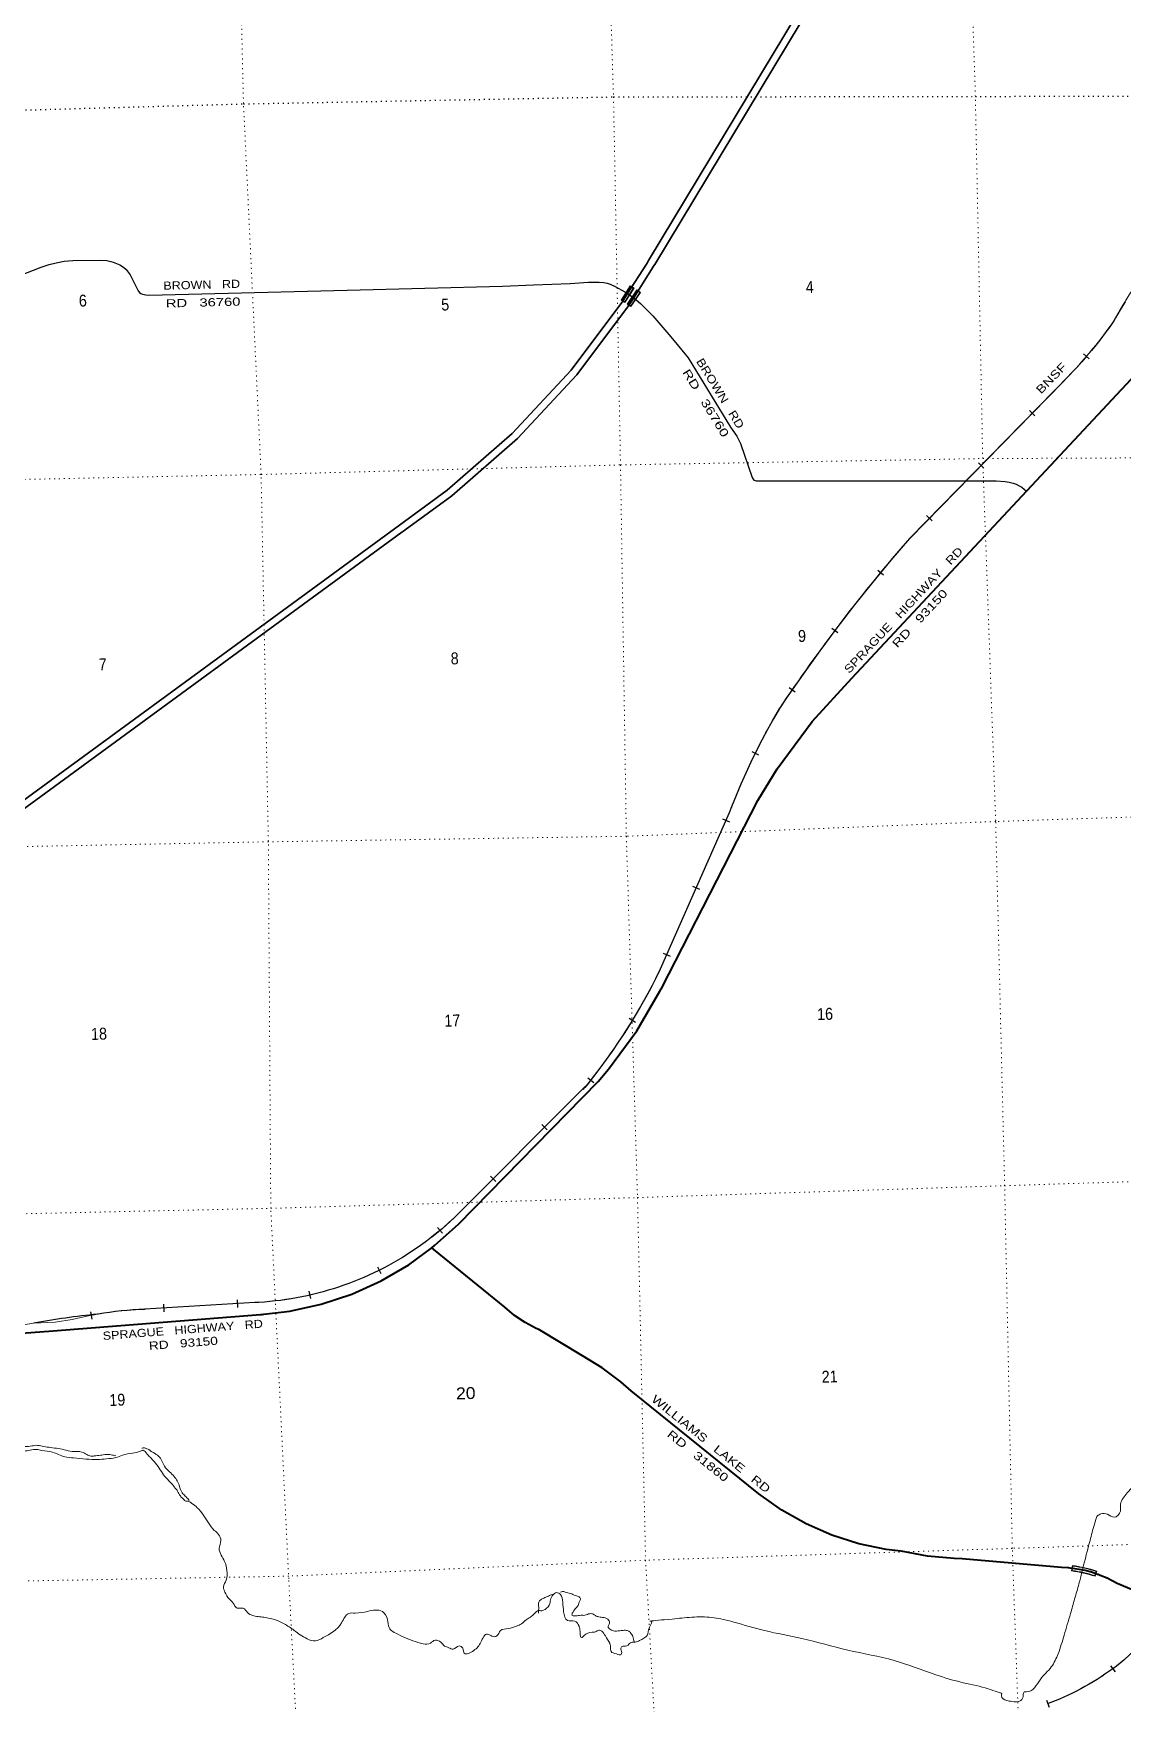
# Model space of a CAD drawing. Header units: feet. Extents: x 745759 to 1002271, y -170898 to 32007.
# Drawn here: x 762033 to 778032, y -65991 to -41459 of the extents above; entities that cross this region are included whole.
import ezdxf

# ---------------------------------------------------------------- set-up
doc = ezdxf.new("R2010")
doc.units = ezdxf.units.FT
doc.header["$LTSCALE"] = 48
doc.linetypes.add('DOTTED', pattern=[1.5, 0.3, -1.2])
for name, color, linetype, lineweight in [('18', 7, 'Continuous', 35), ('26', 7, 'Continuous', 40), ('29', 7, 'Continuous', 25), ('34', 7, 'Continuous', 13), ('39', 7, 'Continuous', 13), ('55', 7, 'Continuous', 13), ('6', 7, 'DOTTED', 25), ('61', 7, 'Continuous', 13), ('7', 7, 'DOTTED', 13)]:
    doc.layers.add(name, color=color, linetype=linetype, lineweight=lineweight)
doc.layers.add('27', color=7, linetype='Continuous')
doc.layers.add('30', color=7, linetype='Continuous')

msp = doc.modelspace()

# ---------------------------------------------------------------- linework, layer by layer
at = {"layer": '18'}
for points in [[(770761.5, -45281.4), (771036.33, -44847.11), (771051.78, -44822.11), (771068.12, -44797.11), (776716, -35425.76), (776723.32, -35413.61), (776750.58, -35375.76), (778166.41, -33409.82), (778419.83, -33131.97)], [(770850.37, -45345.08), (770917.58, -45242.77), (771126.72, -44904.35), (771143.48, -44879.35), (771158.55, -44854.35), (776804.05, -35486.95), (776813.2, -35471.77), (776838.27, -35436.95), (778228.04, -33507.2), (778249.05, -33478.03), (778268.18, -33457.2), (778425.16, -33286.81)], [(756277.92, -56827.92), (767408.59, -48680.34), (768111.93, -48168.42), (769067.41, -47334.72), (769930.51, -46405.71), (770691.78, -45391.57), (770761.5, -45281.4)], [(756288.12, -56953.05), (767443.41, -48787.45), (767468.41, -48769.05), (767493.41, -48750.85), (768178.26, -48252.38), (769142.16, -47411.28), (770012.85, -46474.04), (770775.73, -45458.72), (770850.37, -45345.08)]]:
    msp.add_lwpolyline(points, dxfattribs=at)
at = {"layer": '26'}
for points in [[(767883.4, -59296.41), (767926.72, -59264.54), (768275.43, -58946.8), (770329.52, -56852.37), (770481.3, -56673.32), (770895.73, -56108.79), (771234.28, -55529.04), (771256.17, -55491.55), (771262.59, -55479.04), (772674.56, -52725.2), (772959.27, -52260.93), (773471.44, -51566.54), (774053.38, -50929.5), (778855, -45796.05)], [(755028.32, -60617.15), (757844.73, -60227.6), (757877.72, -60221.46), (758166.4, -60185.04), (758457.31, -60179), (758747.25, -60203.4), (759033.05, -60257.98), (759461.63, -60321.55), (760890.73, -60528.04), (761130.6, -60555.98), (761549.3, -60570.75), (761575.48, -60571.67), (761599.3, -60569.86), (762325.27, -60514.65), (765368.2, -60278.16), (765393.2, -60274.19), (765418.2, -60271.24), (765801.06, -60226.07), (766261.92, -60125.26), (766709.72, -59976.82), (767139.55, -59782.39), (767546.71, -59544.09), (767883.4, -59296.41)], [(777639.48, -64085.46), (777576.53, -64062.35), (777483.75, -64037.97), (777428.46, -64026.71), (777261.2, -64000.48), (777240.72, -63998.94), (777227, -63997.91), (777135.73, -63991.05), (775674.82, -63864.14), (775556.58, -63861.85), (775164.36, -63827.5), (774777.88, -63752.33), (774559.48, -63725.52), (774155.29, -63642.57), (773761.98, -63517.83), (773383.87, -63352.67), (773025.1, -63148.88), (772689.59, -62908.71), (770812.64, -61397.48), (770662.04, -61262.8), (770389.38, -61057.1), (770096.71, -60881.03), (769459.24, -60497.25), (769418.62, -60479.11), (769253.98, -60392.38), (769099.31, -60288.92), (768956.3, -60169.86), (767916.71, -59323.53), (767883.4, -59296.41)], [(779516, -64850.05), (778945.67, -64642.75), (778938.13, -64640.01), (778895.67, -64622.28), (777951.92, -64228.29), (777804.75, -64150.52), (777703, -64109.3), (777671.19, -64096.42), (777664.48, -64093.7), (777639.48, -64085.46)]]:
    msp.add_lwpolyline(points, dxfattribs=at)
at = {"layer": '29'}
for points in [[(760068, -45305.43), (760967.84, -45288.15), (761084.11, -45275.8), (761181.86, -45255.2), (761404.1, -45181.07), (762149.04, -44892.79), (762262.22, -44853.68), (762367.17, -44826.9), (762486.53, -44804.26), (762614.11, -44793.95), (763005.1, -44789.83), (763113.14, -44796.03), (763170.76, -44808.38), (763206.77, -44818.66), (763301.43, -44859.84), (763358.02, -44892.81), (763396.09, -44925.74), (763453.71, -45003.98), (763573.06, -45238.73), (763590.56, -45263.46), (763611.14, -45277.87), (763634.8, -45288.15), (763683.16, -45300.52), (763727, -45305.05)], [(763727, -45305.05), (766643, -45230.05), (768921, -45173.05), (769381, -45153.05), (769918, -45131.05), (770187, -45114.05)], [(770187, -45114.05), (770342.24, -45111.37), (770414.13, -45116.51), (770459.33, -45127.81), (770504.52, -45144.25), (770580.54, -45176.11), (770720.23, -45254.21), (770761.5, -45281.4)], [(770761.5, -45281.4), (770779.7, -45293.4), (770831.07, -45329.36), (770850.37, -45345.08)], [(770850.37, -45345.08), (770948.24, -45424.8), (771133.12, -45609.77), (771396.07, -45913.94), (771649, -46223.05)], [(771649, -46223.05), (772274, -47242.05), (772364, -47377.05)], [(772364, -47377.05), (772390.36, -47423.52), (772417.07, -47485.18), (772591.68, -47980.49), (772604.01, -48005.16), (772616.33, -48019.54), (772632.77, -48027.76), (772648, -48029.05)], [(772648, -48029.05), (775862, -48030.05), (776176, -48033.05), (776305, -48043.05)], [(776305, -48043.05), (776367.44, -48049.34), (776424.96, -48063.73), (776468.1, -48080.17), (776513.3, -48102.78), (776550.27, -48125.39), (776585.2, -48154.16), (776618.06, -48184.99)]]:
    msp.add_lwpolyline(points, dxfattribs=at)
at = {"layer": '34', "lineweight": 25}
for p, q in [((777458.03, -46165.61), (777541.67, -46237.99)), ((776662.78, -46999.56), (776741.83, -47076.93)), ((775914.69, -47767.68), (775993.74, -47845.05)), ((775153.38, -48541.86), (775232.43, -48619.22)), ((774435.88, -49343.16), (774521.23, -49413.52)), ((773758.54, -50195.31), (773847.41, -50261.18)), ((773133.74, -51068.51), (773224.44, -51131.82)), ((772583.69, -52008.79), (772683.21, -52057.06)), ((772155.78, -52993.77), (772256.99, -53038.39)), ((771715.38, -53986.24), (771816.59, -54030.86)), ((771285.23, -54968.38), (771386.44, -55013)), ((770783.56, -55921.88), (770877.87, -55979.66)), ((770177.59, -56797.59), (770264.26, -56866.31)), ((769502.78, -57484.56), (769580.98, -57562.79)), ((768746.33, -58244.44), (768824.53, -58322.67)), ((767970.58, -58995.89), (768041.88, -59080.45)), ((767087.86, -59577.34), (767137.78, -59676.04)), ((765025.69, -60062.09), (765032.35, -60172.5)), ((766079.44, -59935.21), (766104.34, -60042.98)), ((762870.77, -60235.54), (762892.49, -60344)), ((763941.72, -60124.91), (763948.38, -60235.32)), ((777854.39, -65435.47), (777920.2, -65524.38)), ((776911.84, -65940.2), (776954.34, -66042.32))]:
    msp.add_line(p, q, dxfattribs=at)
at = {"layer": '34'}
for p, q in [((777259.83, -46469.72), (774905.19, -48875.67)), ((772251.43, -52909.42), (771239.84, -55203.96)), ((770143.93, -56922.98), (768212.25, -58853.98)), ((765283.31, -60100.14), (763668.15, -60197.64))]:
    msp.add_line(p, q, dxfattribs=at)
at = {"layer": '34', "lineweight": 25}
for points in [[(778067.03, -45401.39), (777997.22, -45518.81), (777928.73, -45638.33), (777905.13, -45680.67), (777842.09, -45770.82), (777777.37, -45858.97), (777711.1, -45946.06), (777643.43, -46032.94), (777574.05, -46117.89), (777503.48, -46201.24), (777431.53, -46284.39), (777357.85, -46365.61), (777282.99, -46445.23), (777153.43, -46580.01), (774905.66, -48876.76), (774903.69, -48876.82), (774626.76, -49197.43), (774358.41, -49522.97), (774095.54, -49853.29), (773834.71, -50188.62), (773582.79, -50528.5), (773337.93, -50871.35), (773095.13, -51219.2), (772991.04, -51376.5), (772990.99, -51374.88), (772902.7, -51526.9), (772816.54, -51683.43), (772733.04, -51841.53), (772650.78, -52001.56), (772572.58, -52162.78), (772497.56, -52324.68), (772423.78, -52488.51), (772354.07, -52653.53), (772287.53, -52819.24), (772252.44, -52909.85), (771240.83, -55204.43), (771172.26, -55343.73), (771100.89, -55480.67), (771027.12, -55616.45), (770951.37, -55752.24), (770872.81, -55885.7), (770792.25, -56017.19), (770709.7, -56148.71), (770624.35, -56277.88), (770537, -56405.09), (770446.86, -56531.94), (770355.1, -56656.02), (770261.73, -56779.34), (770165.19, -56901.11), (770133.6, -56939.57)], [(770129.67, -56938.78), (768213.36, -58854.43), (768213.42, -58856.46), (768154.68, -58911.39), (768095.37, -58964.34), (768035.13, -59016.3), (767973.91, -59067.9), (767911.79, -59117.88), (767849.04, -59166.53), (767785.35, -59214.84), (767720.72, -59261.5), (767655.49, -59306.86), (767588.98, -59351.53), (767522.2, -59394.58), (767454.79, -59436.97), (767386.12, -59478.03), (767317.17, -59517.47), (767247.29, -59555.92), (767177.1, -59593.38), (767105.66, -59629.52), (767034.26, -59664.37), (766961.6, -59697.89), (766888.98, -59730.11), (766815.41, -59761.35), (766741.58, -59790.96), (766667.12, -59819.26), (766592.37, -59846.58), (766516.7, -59872.26), (766440.73, -59896.96), (766364.49, -59920.05), (766287.95, -59942.15), (766210.82, -59962.3), (766133.39, -59981.46), (766055.99, -59999.35), (765977.99, -60015.91), (765899.71, -60030.87), (765820.83, -60044.5), (765742.29, -60057.18), (765663.14, -60067.91), (765584.05, -60077.34), (765504.66, -60085.79), (765425.64, -60092.63), (765345.69, -60097.84)], [(765345.69, -60097.84), (765283.37, -60101.24), (763669.28, -60198.68), (763669.34, -60200.72), (763581.8, -60203.98), (763495.92, -60209.16), (763410.08, -60215.82), (763323.78, -60223.49), (763238.04, -60233.12), (763152.83, -60244.21), (763067.17, -60256.3), (762982.06, -60270.36), (762978.19, -60271.07)], [(779480.31, -64008.17), (778050.91, -65352.98), (777996.77, -65396.53), (777941.97, -65438.57), (777886.42, -65479.69), (777830.06, -65520.44), (777773, -65559.73), (777715.51, -65597.83), (777657.2, -65635.56), (777598.2, -65671.81), (777538.76, -65706.89), (777478.25, -65741.3), (777417.62, -65774.27), (777356.48, -65806.64), (777294.33, -65837.78), (777232.05, -65867.49), (777169.03, -65896.28), (777105.8, -65924.21), (777041.58, -65950.89), (776977.46, -65976.47), (776936.77, -65991.8)]]:
    msp.add_lwpolyline(points, dxfattribs=at)
at = {"layer": '34'}
msp.add_lwpolyline([(762600.09, -60351.08), (762353.74, -60390.82), (762034.1, -60402.56)], dxfattribs=at)
for centre, radius, start, end in [((784775.3, -49484.38), 7853.96, 140.67188, 151.02815), ((772736, -42109.55), 6281.63, 316.01624, 325.36074), ((793154.55, -64823.27), 24237.09, 138.85393, 146.29301), ((781839.79, -56577.49), 10266.03, 149.52529, 159.06542), ((763259.51, -51331.92), 8870.08, 320.54382, 334.11748), ((765074.44, -55538.59), 4566.33, 272.62167, 313.40694), ((763823.92, -65141.04), 4943.84, 91.80491, 104.33242), ((761746.21, -58948.83), 1481.96, 262.76724, 281.2017), ((775546.2, -62275.54), 3966.8, 290.51497, 309.14151)]:
    msp.add_arc(centre, radius, start, end, dxfattribs=at)
at = {"layer": '34', "lineweight": 25}
msp.add_arc((764098.37, -71693.27), 11476.24, 95.61246, 100.35781, dxfattribs=at)
at = {"layer": '39'}
for points in [[(777432.06, -64061.07), (777538.16, -63654.27), (777599.54, -63420.58), (777637.82, -63288.38), (777664.33, -63233.15), (777713.81, -63205.44), (777808.56, -63210.62), (777906.47, -63254.01), (778000.31, -63162.46), (777999.95, -63083.85), (778085.4, -62913.94), (778194.36, -62789.68), (778362.18, -62615.24), (778498.39, -62393.39), (778514.32, -62120.77), (778512.26, -62052.29), (778537.99, -61904.35), (778585.34, -61806.15), (778660, -61678.9), (778752.93, -61557.14), (778856.65, -61459.24), (778953.41, -61397.84), (779042.01, -61399.18), (779166.67, -61395.39), (779249.35, -61400.94), (779286.65, -61399.81)], [(763245.95, -62349.28), (763177.16, -62337.26), (763100.51, -62331.53), (763018.38, -62344.1), (762926.07, -62352.96), (762877.87, -62356.44), (762816.82, -62334.11), (762745.23, -62295.97), (762604.12, -62288.17), (762482.57, -62261.62), (762258.1, -62226.12), (762160.98, -62208.91), (762076.11, -62197.39), (761987.94, -62210.15), (761873.45, -62217.66), (761766.94, -62222.91), (761698.03, -62206.87), (761584.4, -62176.05), (761501.48, -62162.45), (761432.75, -62152.45), (761335.93, -62145.31), (761290.85, -62118.46), (761266.35, -62107.11), (761231.69, -62092.04), (761176.24, -62055.42), (761159.31, -62027.72), (761114.47, -62008.92), (761044.21, -62015.09), (761009.12, -61985.92), (760981.21, -61994.83), (760942.95, -61993.98), (760910.9, -61998.99), (760875.13, -62014.19), (760865.38, -62024.56)], [(760996.75, -62042.74), (761126.04, -62058.97), (761228.39, -62116.33), (761351.4, -62191.2), (761517.74, -62234.53), (761711.92, -62266.92), (761893.55, -62283.57), (762077.93, -62257.8), (762156.83, -62271.53), (762314.64, -62298.99), (762493.76, -62366.11), (762623.06, -62382.33), (762806.7, -62398.92), (762971.94, -62405.99), (763104.46, -62395.91), (763240.77, -62377.66), (763342.28, -62340.3), (763490.41, -62313.62), (763604.23, -62283.95), (763646.09, -62270.59), (763702.08, -62325.33), (763762.33, -62388), (763847.68, -62482.16), (763913.05, -62580.97), (763982.31, -62675.62), (764063.28, -62757.82), (764115.61, -62824.77), (764151.19, -62870.05), (764191.58, -62941.39), (764226.97, -62980.63), (764286.5, -63019.14), (764296.55, -63018.83), (764361.93, -63051.12), (764440.27, -63113.24), (764525.99, -63219.49), (764606.04, -63338), (764689.81, -63446.33), (764751.95, -63504.91), (764786.79, -63592.55), (764762.22, -63712.23), (764791.39, -63812.13), (764842.38, -63901.29), (764874.66, -64037.39), (764864.83, -64178.8), (764825.52, -64276.75), (764845.92, -64352.73), (764907.33, -64453.67), (764965.51, -64514.39), (765028.14, -64589.09), (765114.72, -64590.49), (765176.98, -64653.1), (765335.76, -64712.78), (765416.55, -64722.42), (765600.98, -64765.19), (765715.28, -64818.15), (765859, -64912.56), (766054.03, -65039.67), (766177.65, -65068.17), (766290.99, -65022.39), (766558.19, -64806.63), (766666.66, -64666.25), (766759.1, -64661.43), (766943.47, -64635.66), (767160.93, -64639.13), (767232.82, -64753.86), (767256.57, -64874.09), (767396.51, -64976.67), (767533.29, -65041.05), (767681.71, -65090.96), (767758.85, -65112.8), (767865.17, -65101.51), (767932.32, -65059.15), (768015.73, -65088.86), (768073.79, -65145.56), (768132.89, -65169.97), (768197.9, -65190.16), (768285.04, -65143.17), (768338.41, -65177.83), (768362.77, -65251.67), (768500.42, -65211.2), (768605.35, -65087.06), (768702.43, -64969.2), (768767.81, -65001.49), (768840.13, -64997.27), (768896.13, -64918.97), (769009.96, -64889.3), (769127.62, -64853.47), (769202.99, -64816.9), (769269.78, -64762.46), (769395.73, -64667.92), (769450.7, -64621.9), (769483.05, -64626.96), (769548.86, -64606.82), (769618.75, -64522.04), (769632.6, -64447.04), (769688.78, -64374.77), (769716.45, -64357.81)], [(764320.38, -63008.03), (764299.42, -62980.45), (764251.66, -62931.5), (764212, -62884.33), (764179.29, -62800.66), (764144.63, -62719.06), (764100.4, -62653.89), (764031.98, -62587.43), (763957.05, -62505.04), (763899.18, -62387.87), (763837.1, -62331.3), (763800.12, -62306.22), (763750.95, -62277.48), (763717.99, -62252.27), (763681.43, -62241.29), (763663.09, -62233.78), (763645.06, -62236.35), (763625.07, -62240.99)], [(769716.45, -64357.81), (769775.73, -64388.26), (769809.35, -64502.14), (769821.7, -64644.88), (769875.73, -64768.22), (769984.73, -64779.02), (770047.36, -64853.71), (770058.93, -64903.76), (770086.64, -65021.85), (770121.98, -64992.55), (770239.22, -64942.62), (770287.41, -64939.14), (770338.9, -64911.37), (770381.68, -64928.21), (770434.07, -64997.17), (770497.67, -65104.09), (770511.13, -65150.05), (770517.45, -65226.46), (770596.96, -65260.32), (770667.64, -65268.25), (770674.89, -65241.83), (770662.84, -65175.67), (770690.14, -65146.62), (770732.42, -65147.35), (770768.13, -65130.14), (770815.3, -65092.42), (770873.49, -65086.62), (770935.21, -65064.58), (771047.7, -64990.61), (771080.25, -64868.67), (771105.73, -64779.19), (771103.72, -64779.26), (771300.34, -64759.16), (771493.01, -64741.21), (771780.11, -64718.37), (772066.42, -64735.87), (772321.77, -64794.62), (772770.27, -64918.06), (773319.17, -65034.41), (773996.52, -65205.31), (774675.32, -65358.03), (775287.4, -65567.2), (775691.42, -65683.93), (776056.38, -65773.62), (776202.73, -65821.58), (776255.86, -65848.19), (776252.74, -65878.52), (776331.28, -65946.68), (776402.08, -65958.64), (776536.49, -65944.47), (776563.61, -65909.38), (776572.39, -65866.78), (776587.02, -65817.96), (776619.19, -65816.98), (776821.13, -65639.49), (776984.51, -65451.08), (777085.37, -65258.53), (777171.8, -64987.79), (777266.83, -64668.42), (777326.75, -64452.92), (777390.51, -64231.25), (777432.06, -64061.07)], [(769672.94, -64383.32), (769639.06, -64394.43), (769585.38, -64416.22), (769531.76, -64440.02), (769486.24, -64465.6), (769457.05, -64498.74), (769455.39, -64577.41), (769454.54, -64615.73), (769451.79, -64658.15), (769451.85, -64660.16)], [(770859.23, -65081), (770850.03, -65042.98), (770838.83, -65005.02), (770805.02, -64951.62), (770769.92, -64922.45), (770713.32, -64914.09), (770649.1, -64920.08), (770552.59, -64923.01), (770493.24, -64890.55), (770476.61, -64872.91), (770485.45, -64832.33), (770496.91, -64811.82), (770494.29, -64791.74), (770481.38, -64763.91), (770413.87, -64727.67), (770337.04, -64715.89), (770290.25, -64699.17), (770247.23, -64674.27), (770188.86, -64674.03), (770113, -64694.48), (770096.85, -64692.96), (770056.7, -64696.2), (769978.4, -64702.61), (769945.99, -64695.53), (769954.71, -64650.92), (770005.05, -64584.88), (770039.78, -64535.44), (770050.75, -64498.83), (770067.82, -64464.04), (770050.52, -64424.25), (769997.57, -64403.68), (769920.13, -64371.77), (769883.7, -64364.81), (769843.06, -64351.94), (769806.56, -64342.97), (769776.77, -64355.97)]]:
    msp.add_spline(points, degree=3, dxfattribs=at)
at = {"layer": '55'}
for points in [[(770800.78, -45165.48), (770855.62, -45200.36), (770721.44, -45411.31), (770666.6, -45376.42)], [(770800.78, -45165.48), (770855.62, -45200.36), (770721.44, -45411.31), (770666.6, -45376.42)], [(770844.56, -45202.81), (770803.23, -45176.53), (770677.64, -45373.96), (770718.97, -45400.26)], [(770895.47, -45227.44), (770949.53, -45263.54), (770810.68, -45471.44), (770756.63, -45435.34)], [(770895.47, -45227.44), (770949.53, -45263.54), (770810.68, -45471.44), (770756.63, -45435.34)], [(770897.68, -45238.53), (770938.43, -45265.75), (770808.46, -45460.34), (770767.72, -45433.13)]]:
    msp.add_lwpolyline(points, close=True, dxfattribs=at)
at = {"layer": '6'}
msp.add_lwpolyline([(747588.1, -43123.65), (749462.7, -43067.31), (754751.97, -42809.68), (760045.8, -42636.59), (765121.19, -42494.32), (770554, -42391.58), (775868.95, -42385.15), (778737.37, -42377.46)], dxfattribs=at)
at = {"layer": '61'}
for p, q in [((777283.56, -64042.16), (777294.38, -63962.41)), ((777292.56, -64035.29), (777301.23, -63971.38)), ((777642.2, -64049.09), (777622.28, -64110.96)), ((777652.26, -64043.97), (777627.43, -64121.08))]:
    msp.add_line(p, q, dxfattribs=at)
for centre, radius, start, end in [((777044.23, -65886), 1939.79, 71.73249, 82.59048), ((777044.23, -65886), 1931.79, 71.96831, 82.3548), ((777040.23, -65891), 1864.79, 71.64571, 82.50231), ((777040.23, -65891), 1872.79, 71.89286, 82.2567)]:
    msp.add_arc(centre, radius, start, end, dxfattribs=at)
at = {"layer": '7'}
for points in [[(776902.6, -74575.31), (776607.29, -69151.63), (776411.15, -63710.83), (776298.95, -58384.39), (776167.65, -53025.33), (775977.12, -47704.23), (775868.95, -42385.15), (775695.75, -37097.43), (775515.7, -32568.27)], [(770258.97, -32745.8), (770386.52, -37160.13), (770554, -42391.58), (770656.74, -47797.5), (770742.6, -53251.74), (770906.53, -58558.47), (771024.76, -63884.72), (771329.46, -69321.28), (771618.1, -74757.82)], [(766343.83, -74913.63), (766060.52, -69518.76), (765783.57, -64159.55), (765519.66, -58716.25), (765483.97, -53324.05), (765378.02, -47937.89), (765118.7, -42488.11), (764992.9, -37227.41), (764829.23, -32932.36)], [(749551.61, -48481.71), (754907.12, -48218.04), (760249.02, -48044.92), (765378.02, -47937.89), (770656.74, -47797.5), (775977.12, -47704.23), (778919.2, -47691.86)], [(779098.95, -52938.47), (776167.92, -53034.33), (770742.6, -53251.74), (765484.24, -53333.05), (760364.01, -53432.38), (755002.24, -53645.79), (749665.45, -53862.53), (747946.4, -53940.07)], [(760487.36, -58826.39), (765519.66, -58716.25), (770906.53, -58558.47), (776298.95, -58384.39), (779283.37, -58287.8)], [(779469.34, -63611.46), (776411.15, -63710.83), (771024.76, -63884.72), (765785.09, -64118.66), (760629.55, -64213.46), (755249.42, -64386.68), (749924.51, -64597.01), (748296.93, -64675.16)]]:
    msp.add_lwpolyline(points, dxfattribs=at)

# ---------------------------------------------------------------- texts
at = {"layer": '27'}
for s, rotation, width, p in [('SPRAGUE   HIGHWAY   RD', 46.913, 1.2, (774015.93, -50869.6)), ('RD   93150', 46.95, 1.35, (774722.82, -50492.66)), ('SPRAGUE   HIGHWAY   RD', 4.444, 1.15, (763056.03, -60650.66)), ('RD   93150', 4.444, 1.25, (763734.75, -60796.91)), ('WILLIAMS   LAKE   RD', 321.161, 1.3, (771099.33, -61539.96)), ('RD   31860', 321.161, 1.35, (771329.35, -62056.58))]:
    msp.add_text(s, height=120, rotation=rotation, dxfattribs=dict(at, width=width)).set_placement(p)
at = {"layer": '30'}
for s, rotation, width, p in [('BROWN   RD', 1.473, 1.15, (763943.13, -45224.73)), ('RD   36760', 1.473, 1.35, (763980.04, -45485.52)), ('BROWN   RD', 301.523, 1.2, (771763.56, -46276.45)), ('RD   36760', 301.523, 1.4, (771561.33, -46436.27))]:
    msp.add_text(s, height=120, rotation=rotation, dxfattribs=dict(at, width=width)).set_placement(p)
at = {"layer": '34', "width": 1.3}
msp.add_text('BNSF', height=120, rotation=45.617, dxfattribs=at).set_placement((776833.44, -46764))
at = {"layer": '7'}
for s, width, p in [('4', 0.9, (773380.36, -45274.02)), ('6', 0.9, (762703.27, -45473.42)), ('5', 0.9, (768025.77, -45530.94)), ('9', 0.9, (773266.85, -50398.64)), ('7', 0.9, (762995.23, -50816.47)), ('8', 0.9, (768165.25, -50728.51)), ('17', 0.9, (768071.5, -56049.61)), ('16', 0.9, (773546.87, -55952.57)), ('18', 0.9, (762882.25, -56244.09)), ('21', 0.9, (773614.17, -61279.02)), ('19', 0.9, (763150.21, -61619.86)), ('20', 1.1, (768243.47, -61523.58))]:
    msp.add_text(s, height=175, rotation=1.742, dxfattribs=dict(at, width=width)).set_placement(p)

doc.saveas('drawing.dxf')
